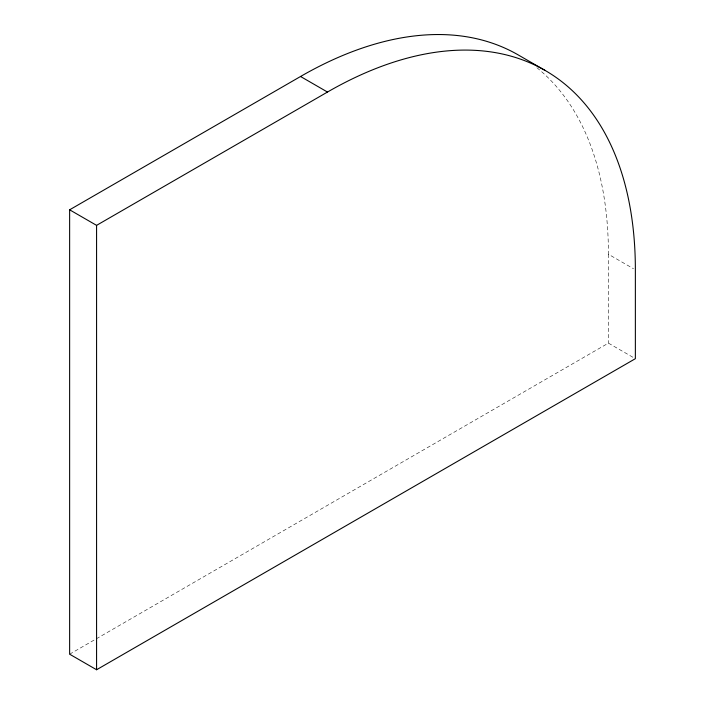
<?xml version="1.0" encoding="UTF-8"?>
<svg xmlns="http://www.w3.org/2000/svg" width="705" height="705" viewBox="0 0 705 705"><rect width="100%" height="100%" fill="white"/><g stroke="black" fill="none" stroke-linecap="round" stroke-linejoin="round"><path stroke-width="0.53" stroke-dasharray="3.52 2.64" d="M69.636 654.196L95.386 639.329M96.338 638.783L608.424 343.132L633.504 357.611M536.919 67.742A435.408 251.385 -60 0 1 608.424 254.249L633.504 268.737M608.424 254.249L608.424 343.132"/><path stroke-width="1.06" d="M300.541 76.492L327.481 92.047A435.408 251.385 -60 0 1 635.364 269.804L635.364 358.686L96.576 669.75L69.636 654.196L69.636 209.808L300.541 76.492A435.408 251.385 -60 0 1 518.245 54.937L545.185 70.482M69.636 209.808L96.576 225.362L327.481 92.047M96.576 225.362L96.576 669.75"/></g></svg>
